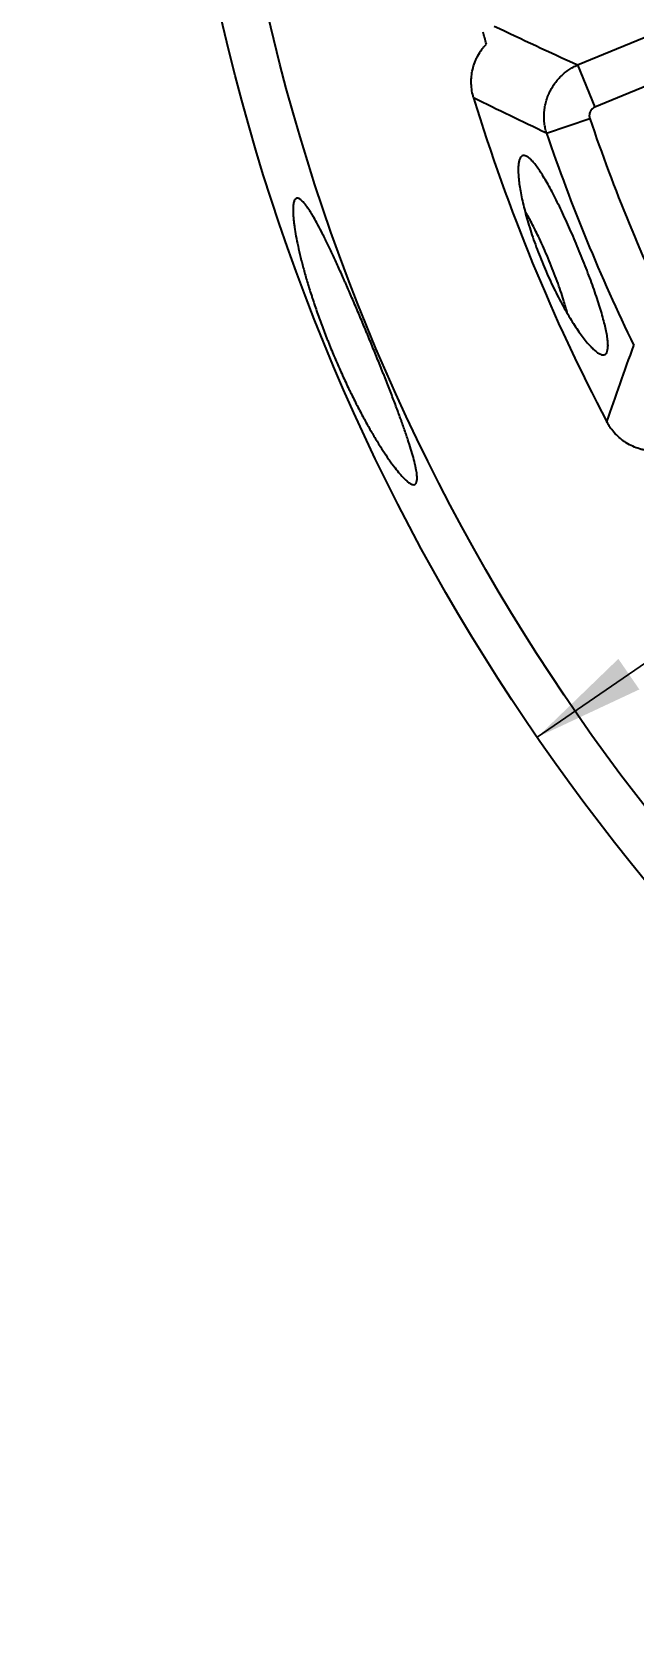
# Model space of a CAD drawing. Header units: millimetres. Extents: x -5 to 579, y 15 to 400.
# Drawn here: x 314 to 346.4, y 33.8 to 120.6 of the extents above; entities that cross this region are included whole.
import ezdxf

# ---------------------------------------------------------------- set-up
doc = ezdxf.new("R2010")
doc.units = ezdxf.units.MM
doc.layers.add('1', color=7, linetype='Continuous', true_color=0xffffff)
doc.styles.add('Arial', font='Arial')
doc.dimstyles.get("Standard").update_dxf_attribs({"dimtxt": 0.18, "dimasz": 0.18, "dimexe": 0.18, "dimexo": 0.0625, "dimgap": 0.09, "dimtad": 0, "dimtih": 1, "dimtoh": 1, "dimdec": 4, "dimzin": 0, "dimdsep": 46, "dimtxsty": 'Standard', "dimcen": 0.09, "dimadec": 0, "dimazin": 0, "dimtfac": 1, "dimtdec": 4, "dimtofl": 0, "dimtmove": 0, "dimatfit": 3, "dimfxl": 1, "dimtolj": 1, "dimtzin": 0, "dimarcsym": 0})

# ---------------------------------------------------------------- blocks, each defined once
blk = doc.blocks.new('_U1')
at = {"layer": '1', "color": 18, "linetype": 'Continuous', "lineweight": 13}
for p, q in [((341.196, 82.543), (578.862, 246.13)), ((433.866, 146.328), (341.196, 82.543))]:
    blk.add_line(p, q, dxfattribs=at)
at = {"layer": '1', "color": 18}
for points in [[(429.491, 142.103), (428.357, 143.75), (433.866, 146.328)], [(345.572, 86.769), (346.706, 85.121), (341.196, 82.543)]]:
    blk.add_solid(points, dxfattribs=at)
at = {"layer": 'Defpoints', "color": 0}
for p in [(433.866, 146.328), (341.196, 82.543)]:
    blk.add_point(p, dxfattribs=at)
at = {"layer": '1', "color": 18, "insert": (546.659, 239.27), "char_height": 8, "attachment_point": 1, "rotation": 34.53978, "style": 'Arial'}
blk.add_mtext('\\A1;%%c225', dxfattribs=at)
blk = doc.blocks.new('_U2')
at = {"layer": '1', "color": 18, "linetype": 'Continuous', "lineweight": 13}
for p, q in [((395.371, 180.25), (313.956, 251.992)), ((472.362, 112.407), (395.371, 180.25)), ((472.362, 112.407), (399.872, 176.283))]:
    blk.add_line(p, q, dxfattribs=at)
at = {"layer": '1', "color": 18}
for points in [[(400.533, 177.034), (399.211, 175.533), (395.371, 180.25)], [(467.199, 115.623), (468.521, 117.124), (472.362, 112.407)]]:
    blk.add_solid(points, dxfattribs=at)
at = {"layer": 'Defpoints', "color": 0}
for p in [(395.371, 180.25), (472.362, 112.407)]:
    blk.add_point(p, dxfattribs=at)
at = {"layer": '1', "color": 18, "insert": (326.123, 259.749), "char_height": 8, "attachment_point": 1, "rotation": 318.61382, "style": 'Arial'}
blk.add_mtext('\\A1;%%c102,6', dxfattribs=at)

msp = doc.modelspace()

# ---------------------------------------------------------------- linework, layer by layer
at = {"layer": '1'}
for p, q in [((343.375, 118.79), (381.5, 134.471)), ((382.436, 132.194), (344.312, 116.513)), ((343.375, 118.79), (344.312, 116.513)), ((341.701, 115.11), (344.033, 115.9))]:
    msp.add_line(p, q, dxfattribs=at)
for radius in [112.5, 110.013]:
    msp.add_circle((433.866, 146.328), radius, dxfattribs=at)
for radius, start, end in [(100.471, 196.96704, 207.74833), (94.847, 198.71239, 206.00298), (97.309, 198.71239, 206.00298)]:
    msp.add_arc((433.866, 146.328), radius, start, end, dxfattribs=at)
for points, knots in [([(338.455, 119.914), (338.423, 120.03), (338.392, 120.141), (338.334, 120.355), (338.306, 120.458), (338.279, 120.556)], [0, 0, 0, 0, 0.5, 0.5, 1, 1, 1, 1]), ([(337.768, 117.009), (337.73, 117.135), (337.67, 117.389), (337.644, 117.647), (337.637, 117.843), (337.637, 117.908), (337.64, 118.007), (337.642, 118.04), (337.646, 118.105), (337.648, 118.138), (337.664, 118.3), (337.686, 118.428), (337.745, 118.681), (337.783, 118.806), (337.841, 118.959), (337.854, 118.99), (337.879, 119.05), (337.919, 119.14), (337.963, 119.227), (338.056, 119.399), (338.125, 119.508), (338.241, 119.666), (338.281, 119.717), (338.344, 119.793), (338.366, 119.817), (338.41, 119.866), (338.432, 119.89), (338.455, 119.914)], [0, 0, 0, 0, 0.125, 0.25, 0.25, 0.3125, 0.3125, 0.34375, 0.34375, 0.375, 0.375, 0.5, 0.5, 0.625, 0.625, 0.65625, 0.65625, 0.6875, 0.75, 0.75, 0.875, 0.875, 0.9375, 0.9375, 0.96875, 0.96875, 1, 1, 1, 1]), ([(341.701, 115.11), (341.673, 115.198), (341.65, 115.287), (341.621, 115.423), (341.612, 115.468), (341.597, 115.56), (341.591, 115.605), (341.574, 115.743), (341.561, 115.926), (341.566, 116.201), (341.587, 116.385), (341.608, 116.522), (341.616, 116.568), (341.635, 116.659), (341.645, 116.704), (341.679, 116.838), (341.732, 117.015), (341.8, 117.185), (341.858, 117.312), (341.878, 117.353), (341.92, 117.436), (341.942, 117.477), (342.012, 117.598), (342.11, 117.754), (342.278, 117.973), (342.403, 118.108), (342.485, 118.189), (342.502, 118.205), (342.535, 118.237), (342.552, 118.253), (342.604, 118.3), (342.639, 118.33), (342.746, 118.418), (342.893, 118.528), (343.126, 118.671), (343.291, 118.753), (343.375, 118.79)], [0, 0, 0, 0, 0.0625, 0.0625, 0.09375, 0.09375, 0.125, 0.125, 0.1875, 0.25, 0.3125, 0.3125, 0.34375, 0.34375, 0.375, 0.375, 0.4375, 0.5, 0.5, 0.53125, 0.53125, 0.5625, 0.5625, 0.625, 0.6875, 0.75, 0.75, 0.765625, 0.765625, 0.78125, 0.78125, 0.8125, 0.8125, 0.875, 0.9375, 1, 1, 1, 1]), ([(344.312, 116.513), (344.283, 116.501), (344.256, 116.487), (344.217, 116.462), (344.204, 116.453), (344.18, 116.434), (344.168, 116.423), (344.135, 116.391), (344.114, 116.368), (344.088, 116.33), (344.079, 116.317), (344.064, 116.29), (344.057, 116.276), (344.037, 116.234), (344.027, 116.205), (344.016, 116.16), (344.013, 116.145), (344.009, 116.114), (344.008, 116.098), (344.005, 116.052), (344.007, 116.021), (344.013, 115.975), (344.016, 115.96), (344.024, 115.93), (344.028, 115.915), (344.033, 115.9)], [0, 0, 0, 0, 0.125, 0.125, 0.1875, 0.1875, 0.25, 0.25, 0.375, 0.375, 0.4375, 0.4375, 0.5, 0.5, 0.625, 0.625, 0.6875, 0.6875, 0.75, 0.75, 0.875, 0.875, 0.9375, 0.9375, 1, 1, 1, 1]), ([(342.217, 106.497), (342.135, 106.66), (341.973, 106.994), (341.736, 107.511), (341.509, 108.038), (341.295, 108.57), (341.095, 109.104), (340.912, 109.631), (340.747, 110.147), (340.601, 110.647), (340.475, 111.127), (340.37, 111.579), (340.287, 112.002), (340.226, 112.391), (340.186, 112.741), (340.168, 113.05), (340.171, 113.316), (340.195, 113.535), (340.239, 113.706), (340.292, 113.806), (340.345, 113.861), (340.403, 113.899), (340.487, 113.914), (340.606, 113.879), (340.741, 113.792), (340.892, 113.653), (341.057, 113.464), (341.235, 113.227), (341.425, 112.943), (341.625, 112.616), (341.834, 112.249), (342.052, 111.844), (342.275, 111.405), (342.503, 110.938), (342.733, 110.448), (342.961, 109.941), (343.189, 109.42), (343.412, 108.891), (343.629, 108.36), (343.837, 107.831), (344.035, 107.309), (344.22, 106.8), (344.39, 106.309), (344.544, 105.84), (344.678, 105.397), (344.792, 104.985), (344.885, 104.608), (344.954, 104.269), (344.998, 103.97), (345.018, 103.715), (345.012, 103.506), (344.981, 103.343), (344.924, 103.23), (344.843, 103.165), (344.737, 103.15), (344.609, 103.185), (344.459, 103.269), (344.289, 103.402), (344.101, 103.583), (343.897, 103.809), (343.679, 104.08), (343.449, 104.394), (343.21, 104.747), (342.965, 105.137), (342.715, 105.561), (342.465, 106.015), (342.299, 106.334), (342.217, 106.497)], [0, 0, 0, 0, 0.015465, 0.031051, 0.046518, 0.061947, 0.0775, 0.093037, 0.108498, 0.124044, 0.139684, 0.155223, 0.1708, 0.186524, 0.202169, 0.217792, 0.233537, 0.249307, 0.264998, 0.280694, 0.288613, 0.296539, 0.312263, 0.327941, 0.343713, 0.359492, 0.375134, 0.390783, 0.406537, 0.422151, 0.437695, 0.453322, 0.468975, 0.484591, 0.500181, 0.515628, 0.531084, 0.546659, 0.562122, 0.577551, 0.593105, 0.608656, 0.624128, 0.639677, 0.655346, 0.670913, 0.686501, 0.702244, 0.717932, 0.733576, 0.749321, 0.765128, 0.780822, 0.796538, 0.812379, 0.828109, 0.84378, 0.859531, 0.875294, 0.890915, 0.906534, 0.922257, 0.937849, 0.95336, 0.968941, 0.984544, 1, 1, 1, 1]), ([(334.217, 98.605), (334.278, 98.42), (334.333, 98.245), (334.433, 97.917), (334.522, 97.608), (334.589, 97.339), (334.624, 97.182), (334.631, 97.152), (334.644, 97.092), (334.65, 97.063), (334.666, 96.976), (334.676, 96.922), (334.7, 96.767), (334.71, 96.675), (334.719, 96.514), (334.717, 96.444), (334.706, 96.357), (334.7, 96.33), (334.69, 96.294), (334.686, 96.283), (334.678, 96.262), (334.674, 96.253), (334.649, 96.207), (334.623, 96.183), (334.561, 96.157), (334.488, 96.154), (334.392, 96.196), (334.312, 96.245), (334.284, 96.264), (334.247, 96.292), (334.239, 96.297), (334.224, 96.309), (334.201, 96.327), (334.177, 96.347), (334.097, 96.416), (333.96, 96.548), (333.805, 96.724), (333.64, 96.921), (333.554, 97.03), (333.44, 97.181), (333.416, 97.212), (333.37, 97.275), (333.346, 97.307), (333.275, 97.406), (333.227, 97.474), (333.08, 97.685), (332.979, 97.835), (332.771, 98.154), (332.665, 98.323), (332.501, 98.591), (332.446, 98.683), (332.362, 98.824), (332.32, 98.896), (332.277, 98.969), (332.249, 99.018), (332.234, 99.043), (332.105, 99.266), (331.875, 99.677), (331.643, 100.114), (331.41, 100.564), (331.293, 100.797), (331.146, 101.096), (331.102, 101.186), (331.058, 101.278), (331.028, 101.339), (331.013, 101.37), (330.94, 101.523), (330.882, 101.647), (330.708, 102.02), (330.481, 102.523), (330.261, 103.035), (330.1, 103.424), (330.046, 103.554), (329.967, 103.75), (329.941, 103.816), (329.888, 103.947), (329.862, 104.013), (329.734, 104.339), (329.636, 104.599), (329.446, 105.113), (329.355, 105.367), (329.224, 105.746), (329.182, 105.872), (329.119, 106.059), (329.098, 106.122), (329.057, 106.246), (329.037, 106.309), (328.938, 106.617), (328.864, 106.857), (328.725, 107.324), (328.595, 107.779), (328.484, 108.209), (328.382, 108.626), (328.336, 108.825), (328.254, 109.204), (328.181, 109.565), (328.128, 109.889), (328.1, 110.08), (328.095, 110.117), (328.085, 110.191), (328.08, 110.228), (328.067, 110.335), (328.059, 110.403), (328.04, 110.6), (328.032, 110.721), (328.024, 110.939), (328.025, 111.037), (328.032, 111.168), (328.036, 111.209), (328.043, 111.266), (328.045, 111.284), (328.051, 111.319), (328.054, 111.336), (328.072, 111.416), (328.09, 111.468), (328.133, 111.549), (328.159, 111.577), (328.22, 111.609), (328.254, 111.613), (328.311, 111.6), (328.331, 111.593), (328.363, 111.578), (328.374, 111.572), (328.396, 111.558), (328.407, 111.551), (328.464, 111.51), (328.563, 111.42), (328.676, 111.283), (328.797, 111.121), (328.861, 111.029), (328.945, 110.897), (328.963, 110.87), (328.998, 110.814), (329.05, 110.729), (329.105, 110.637), (329.216, 110.446), (329.293, 110.309), (329.452, 110.012), (329.535, 109.853), (329.664, 109.6), (329.708, 109.512), (329.774, 109.377), (329.797, 109.332), (329.842, 109.239), (329.865, 109.192), (329.98, 108.954), (330.168, 108.559), (330.364, 108.134), (330.563, 107.695), (330.665, 107.467), (330.795, 107.174), (330.822, 107.114), (330.861, 107.025), (330.874, 106.995), (330.901, 106.935), (330.967, 106.784), (331.033, 106.633), (331.192, 106.266), (331.299, 106.019), (331.513, 105.517), (331.62, 105.263), (331.783, 104.877), (331.837, 104.748), (331.919, 104.552), (331.946, 104.487), (332, 104.356), (332.027, 104.291), (332.162, 103.966), (332.269, 103.707), (332.479, 103.192), (332.583, 102.936), (332.737, 102.553), (332.788, 102.426), (332.864, 102.236), (332.889, 102.173), (332.94, 102.046), (332.965, 101.983), (333.089, 101.67), (333.185, 101.425), (333.37, 100.945), (333.549, 100.477), (333.715, 100.031), (333.814, 99.759), (333.834, 99.705), (333.873, 99.598), (333.93, 99.439), (334.021, 99.183), (334.089, 98.985), (334.138, 98.84), (334.154, 98.792), (334.186, 98.698), (334.201, 98.651), (334.217, 98.605)], [0, 0, 0, 0, 0.015625, 0.015625, 0.03125, 0.046875, 0.046875, 0.050781, 0.050781, 0.054688, 0.054688, 0.0625, 0.0625, 0.078125, 0.078125, 0.09375, 0.09375, 0.101563, 0.101563, 0.105469, 0.105469, 0.109375, 0.109375, 0.125, 0.125, 0.140625, 0.15625, 0.15625, 0.164063, 0.164063, 0.166016, 0.166016, 0.167969, 0.171875, 0.171875, 0.1875, 0.203125, 0.203125, 0.21875, 0.21875, 0.222656, 0.222656, 0.226563, 0.226563, 0.234375, 0.234375, 0.25, 0.25, 0.265625, 0.265625, 0.273438, 0.273438, 0.277344, 0.279297, 0.279297, 0.28125, 0.28125, 0.296875, 0.3125, 0.3125, 0.328125, 0.328125, 0.332031, 0.333984, 0.333984, 0.335938, 0.335938, 0.34375, 0.34375, 0.359375, 0.375, 0.375, 0.382813, 0.382813, 0.386719, 0.386719, 0.390625, 0.390625, 0.40625, 0.40625, 0.421875, 0.421875, 0.429688, 0.429688, 0.433594, 0.433594, 0.4375, 0.4375, 0.453125, 0.453125, 0.46875, 0.484375, 0.484375, 0.5, 0.5, 0.515625, 0.53125, 0.53125, 0.535156, 0.535156, 0.539063, 0.539063, 0.546875, 0.546875, 0.5625, 0.5625, 0.578125, 0.578125, 0.585938, 0.585938, 0.589844, 0.589844, 0.59375, 0.59375, 0.609375, 0.609375, 0.625, 0.625, 0.640625, 0.640625, 0.648438, 0.648438, 0.652344, 0.652344, 0.65625, 0.65625, 0.671875, 0.6875, 0.6875, 0.703125, 0.703125, 0.707031, 0.707031, 0.710938, 0.71875, 0.71875, 0.734375, 0.734375, 0.75, 0.75, 0.757813, 0.757813, 0.761719, 0.761719, 0.765625, 0.765625, 0.78125, 0.796875, 0.796875, 0.8125, 0.8125, 0.816406, 0.816406, 0.818359, 0.818359, 0.820313, 0.828125, 0.828125, 0.84375, 0.84375, 0.859375, 0.859375, 0.867188, 0.867188, 0.871094, 0.871094, 0.875, 0.875, 0.890625, 0.890625, 0.90625, 0.90625, 0.914063, 0.914063, 0.917969, 0.917969, 0.921875, 0.921875, 0.9375, 0.9375, 0.953125, 0.96875, 0.96875, 0.972656, 0.972656, 0.976562, 0.984375, 0.992188, 0.992188, 0.996094, 0.996094, 1, 1, 1, 1]), ([(342.816, 105.408), (342.808, 105.443), (342.771, 105.589), (342.697, 105.858), (342.573, 106.265), (342.417, 106.736), (342.224, 107.272), (342.012, 107.821), (341.787, 108.373), (341.552, 108.916), (341.33, 109.399), (341.127, 109.819), (340.943, 110.18), (340.762, 110.516), (340.634, 110.74), (340.566, 110.854), (340.556, 110.87)], [0, 0, 0, 0, 0.022245, 0.091274, 0.160265, 0.251706, 0.343532, 0.435784, 0.527789, 0.619602, 0.71126, 0.780864, 0.850264, 0.919478, 0.988524, 1, 1, 1, 1]), ([(347.481, 97.969), (347.351, 97.972), (347.222, 97.984), (347.029, 98.014), (346.965, 98.027), (346.87, 98.048), (346.838, 98.056), (346.775, 98.073), (346.743, 98.082), (346.586, 98.129), (346.464, 98.175), (346.227, 98.282), (346.113, 98.343), (345.947, 98.447), (345.893, 98.483), (345.786, 98.56), (345.734, 98.601), (345.584, 98.726), (345.395, 98.904), (345.231, 99.107), (345.117, 99.268), (345.081, 99.323), (345.012, 99.435), (344.98, 99.492), (344.949, 99.55)], [0, 0, 0, 0, 0.125, 0.125, 0.1875, 0.1875, 0.21875, 0.21875, 0.25, 0.25, 0.375, 0.375, 0.5, 0.5, 0.5625, 0.5625, 0.625, 0.625, 0.75, 0.875, 0.875, 0.9375, 0.9375, 1, 1, 1, 1])]:
    msp.add_open_spline(points, degree=3, knots=knots, dxfattribs=at)
for points in [[(338.878, 120.884), (340.36, 120.179), (341.859, 119.48), (343.375, 118.79)], [(341.701, 115.11), (340.376, 115.738), (339.065, 116.371), (337.768, 117.009)], [(344.949, 99.55), (345.422, 100.916), (345.908, 102.288), (346.408, 103.666)]]:
    msp.add_open_spline(points, degree=3, dxfattribs=at)

# ---------------------------------------------------------------- dimensions: what is measured, and where the dimension line sits
for p1, p2, picture, middle in [((472.362, 112.407), (395.371, 180.25), '_U2', (330.339, 237.556)), ((341.196, 82.543), (526.536, 210.113), '_U1', (564.687, 236.373))]:
    dim = msp.add_diameter_dim_2p(p1=p1, p2=p2, dimstyle='Standard', override={"dimtxt": 8, "dimasz": 6, "dimexe": 2, "dimexo": 0, "dimgap": 4, "dimtad": 1, "dimtih": 0, "dimtoh": 0, "dimdec": 1, "dimlfac": 1, "dimzin": 8, "dimdsep": 44, "dimlunit": 2, "dimpost": '%%c<>', "dimtxsty": 'Arial', "dimsah": 1, "dimse1": 0, "dimse2": 0, "dimsd1": 0, "dimsd2": 0, "dimclrd": 18, "dimclre": 18, "dimclrt": 18, "dimtol": 0, "dimtm": -0.1, "dimtfac": 0.3125, "dimtdec": 2, "dimtofl": 1, "dimtmove": 0, "dimatfit": 2, "dimtzin": 8, "dimlwd": 13, "dimlwe": 13}, dxfattribs=at)
    dim.commit()
    dim.dimension.update_dxf_attribs({"geometry": picture, "text_midpoint": middle, "dimtype": 163})

doc.saveas('drawing.dxf')
